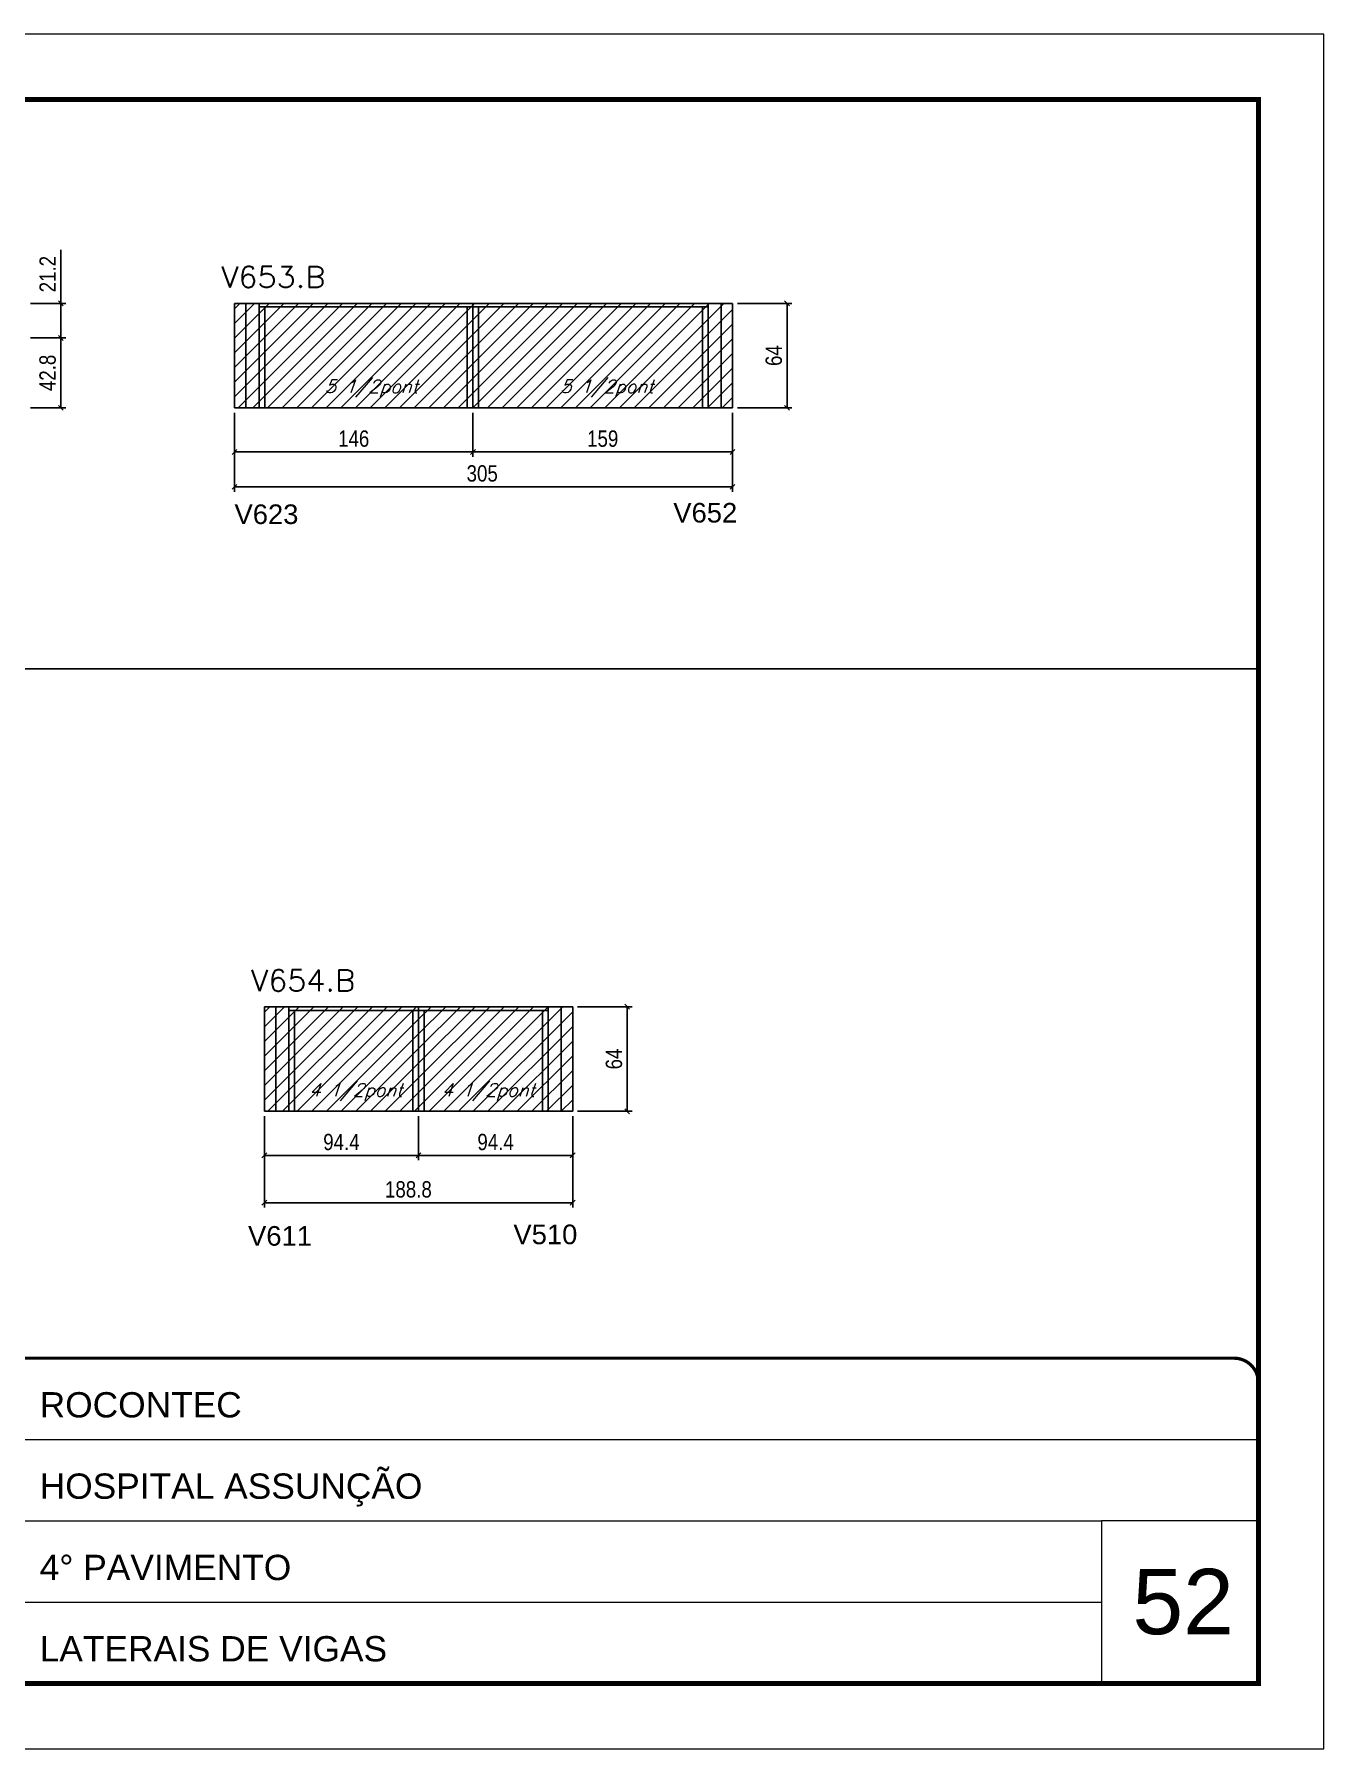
# Model space of a CAD drawing. Extents: x -20960 to -5926, y -2106 to 21915.
# Drawn here: x -6757 to -5967, y 7082 to 8132 of the extents above; entities that cross this region are included whole.
import ezdxf

# ---------------------------------------------------------------- set-up
doc = ezdxf.new("R2010")
doc.units = 0
doc.linetypes.add('CONTINUO', pattern=[0])
doc.linetypes.add('DASHED', pattern=[0.75, 0.5, -0.25])
for name, color, linetype in [('5', 5, 'Continuous'), ('COTA', 241, 'Continuous'), ('Painéis', 200, 'Continuous'), ('Reaproveitamento', 251, 'Continuous'), ('SARR_2.2x7', 40, 'Continuous'), ('SARR_3.5x7', 81, 'Continuous'), ('texto', 7, 'Continuous')]:
    doc.layers.add(name, color=color, linetype=linetype)
for name, color, linetype, lineweight in [('CARIMBO', 255, 'Continuous', 9), ('Folhas', 255, 'Continuous', 9), ('SARRAFO DE PRESSAO', 251, 'DASHED', 9), ('Texto Seção', 7, 'Continuous', 15)]:
    doc.layers.add(name, color=color, linetype=linetype, lineweight=lineweight)
doc.styles.add('ARIAL', font='arial.ttf')
doc.styles.add('COTA TECNICA', font='techl___.ttf', dxfattribs={"height": 10})
doc.styles.add('REGUA-120', font='ROMANS.shx', dxfattribs={"height": 15})
doc.styles.add('Romans', font='romans.shx')
doc.styles.get("Standard").update_dxf_attribs({"font": 'arial.ttf'})
doc.dimstyles.new('PAINEL', dxfattribs={"dimtxt": 10, "dimasz": 3, "dimexe": 3, "dimexo": 3, "dimgap": 3, "dimtad": 1, "dimdec": 1, "dimzin": 12, "dimdsep": 46, "dimtxsty": 'COTA TECNICA', "dimblk1": 'OBLIQUE', "dimblk2": 'OBLIQUE', "dimsah": 1, "dimcen": 0.9, "dimclrd": 4, "dimclre": 4, "dimclrt": 240, "dimadec": 1, "dimazin": 3, "dimtfac": 1, "dimtdec": 1, "dimtmove": 0, "dimatfit": 3, "dimfxl": 1, "dimtolj": 1, "dimtzin": 12, "dimarcsym": 0})
pattern_1 = [(45, (12456.408, 10028.157), (-4.490128, 4.490128), [])]

# ---------------------------------------------------------------- blocks, each defined once
blk = doc.blocks.new('9999999999')
at = {"color": 30, "linetype": 'CONTINUO'}
for p, q in [((98564.6, 34379.6), (99584, 34379.6)), ((98564.6, 34329.8), (99488, 34329.8)), ((99584, 34329.8), (99488, 34329.8)), ((99488, 34329.8), (99488, 34230.2)), ((98564.6, 34280), (99488, 34280))]:
    blk.add_line(p, q, dxfattribs=at)
at = {"color": 30, "linetype": 'CONTINUO', "const_width": 2}
blk.add_lwpolyline([(99584, 34230.2), (99584, 34414.4, 0.414214), (99569, 34429.4), (98229, 34429.4, 0.414214), (98214, 34414.4), (98214, 34245.2, 0.414214), (98229, 34230.2), (99584, 34230.2)], format="xyb", dxfattribs=at)
at = {"layer": 'Folhas'}
blk.add_lwpolyline([(98139, 34190.2), (99624, 34190.2), (99624, 35240.2), (98139, 35240.2)], close=True, dxfattribs=at)
at = {"layer": 'Folhas', "color": 30, "const_width": 3}
blk.add_lwpolyline([(98214, 34230.2), (99584, 34230.2), (99584, 35200.2), (98214, 35200.2)], close=True, dxfattribs=at)
at = {"color": 7, "linetype": 'Continuous', "ltscale": 5, "style": 'ARIAL'}
for s, height, p in [('ROCONTEC', 15.48, (98837.7, 34393.1)), ('HOSPITAL ASSUNÇÃO', 15.483, (98837.7, 34343.3)), ('4° PAVIMENTO', 15.483, (98837.7, 34293.5)), ('LATERAIS DE VIGAS', 15.483, (98837.7, 34243.7))]:
    blk.add_text(s, height=height, dxfattribs=at).set_placement(p)
blk = doc.blocks.new('_Oblique')
at = {"color": 0, "linetype": 'ByBlock', "lineweight": -2}
blk.add_line((-0.5, -0.5), (0.5, 0.5), dxfattribs=at)
blk = doc.blocks.new('*D1887')
at = {"layer": 'COTA', "color": 4, "lineweight": -2, "ltscale": 25, "transparency": 16777216}
for p, q in [((-6615.7, 7469.9), (-6615.7, 7442.9)), ((-6521.3, 7469.9), (-6521.3, 7442.9)), ((-6615.7, 7445.9), (-6521.3, 7445.9))]:
    blk.add_line(p, q, dxfattribs=at)
at = {"layer": 'Defpoints', "color": 0, "ltscale": 25, "transparency": 16777216}
for p in [(-6615.7, 7472.9), (-6521.3, 7472.9), (-6521.3, 7445.9)]:
    blk.add_point(p, dxfattribs=at)
at = {"layer": 'COTA', "color": 4, "lineweight": -2, "ltscale": 25, "transparency": 16777216, "xscale": 3, "yscale": 3, "zscale": 3, "rotation": 180}
blk.add_blockref('_Oblique', (-6615.7, 7445.9), dxfattribs=at)
at = {"layer": 'COTA', "color": 4, "lineweight": -2, "ltscale": 25, "transparency": 16777216, "xscale": 3, "yscale": 3, "zscale": 3}
blk.add_blockref('_Oblique', (-6521.3, 7445.9), dxfattribs=at)
at = {"layer": 'COTA', "color": 240, "ltscale": 25, "transparency": 16777216, "insert": (-6568.5, 7454), "char_height": 10, "attachment_point": 5, "style": 'COTA TECNICA'}
blk.add_mtext('\\A1;94.4', dxfattribs=at)
blk = doc.blocks.new('*D1888')
at = {"layer": 'COTA', "color": 4, "lineweight": -2, "ltscale": 25, "transparency": 16777216}
for p, q in [((-6521.3, 7469.9), (-6521.3, 7442.9)), ((-6426.9, 7469.9), (-6426.9, 7442.9)), ((-6521.3, 7445.9), (-6426.9, 7445.9))]:
    blk.add_line(p, q, dxfattribs=at)
at = {"layer": 'Defpoints', "color": 0, "ltscale": 25, "transparency": 16777216}
for p in [(-6521.3, 7472.9), (-6426.9, 7472.9), (-6426.9, 7445.9)]:
    blk.add_point(p, dxfattribs=at)
at = {"layer": 'COTA', "color": 4, "lineweight": -2, "ltscale": 25, "transparency": 16777216, "xscale": 3, "yscale": 3, "zscale": 3, "rotation": 180}
blk.add_blockref('_Oblique', (-6521.3, 7445.9), dxfattribs=at)
at = {"layer": 'COTA', "color": 4, "lineweight": -2, "ltscale": 25, "transparency": 16777216, "xscale": 3, "yscale": 3, "zscale": 3}
blk.add_blockref('_Oblique', (-6426.9, 7445.9), dxfattribs=at)
at = {"layer": 'COTA', "color": 240, "ltscale": 25, "transparency": 16777216, "insert": (-6474.1, 7454), "char_height": 10, "attachment_point": 5, "style": 'COTA TECNICA'}
blk.add_mtext('\\A1;94.4', dxfattribs=at)
blk = doc.blocks.new('*D1889')
at = {"layer": 'COTA', "color": 4, "lineweight": -2, "ltscale": 25, "transparency": 16777216}
for p, q in [((-6615.7, 7469.9), (-6615.7, 7413.9)), ((-6426.9, 7469.9), (-6426.9, 7413.9)), ((-6615.7, 7416.9), (-6426.9, 7416.9))]:
    blk.add_line(p, q, dxfattribs=at)
at = {"layer": 'Defpoints', "color": 0, "ltscale": 25, "transparency": 16777216}
for p in [(-6615.7, 7472.9), (-6426.9, 7472.9), (-6426.9, 7416.9)]:
    blk.add_point(p, dxfattribs=at)
at = {"layer": 'COTA', "color": 4, "lineweight": -2, "ltscale": 25, "transparency": 16777216, "xscale": 3, "yscale": 3, "zscale": 3, "rotation": 180}
blk.add_blockref('_Oblique', (-6615.7, 7416.9), dxfattribs=at)
at = {"layer": 'COTA', "color": 4, "lineweight": -2, "ltscale": 25, "transparency": 16777216, "xscale": 3, "yscale": 3, "zscale": 3}
blk.add_blockref('_Oblique', (-6426.9, 7416.9), dxfattribs=at)
at = {"layer": 'COTA', "color": 240, "ltscale": 25, "transparency": 16777216, "insert": (-6527.5, 7425), "char_height": 10, "attachment_point": 5, "style": 'COTA TECNICA'}
blk.add_mtext('\\A1;188.8', dxfattribs=at)
blk = doc.blocks.new('*D1890')
at = {"layer": 'COTA', "color": 4, "lineweight": -2, "ltscale": 25, "transparency": 16777216}
for p, q in [((-6423.9, 7536.9), (-6390.5, 7536.9)), ((-6393.5, 7536.9), (-6393.5, 7472.9)), ((-6423.9, 7472.9), (-6390.5, 7472.9))]:
    blk.add_line(p, q, dxfattribs=at)
at = {"layer": 'Defpoints', "color": 0, "ltscale": 25, "transparency": 16777216}
for p in [(-6426.9, 7536.9), (-6426.9, 7472.9), (-6393.5, 7472.9)]:
    blk.add_point(p, dxfattribs=at)
at = {"layer": 'COTA', "color": 4, "lineweight": -2, "ltscale": 25, "transparency": 16777216, "xscale": 3, "yscale": 3, "zscale": 3}
for p, rotation in [((-6393.5, 7536.9), 90), ((-6393.5, 7472.9), 270)]:
    blk.add_blockref('_Oblique', p, dxfattribs=dict(at, rotation=rotation))
at = {"layer": 'COTA', "color": 240, "ltscale": 25, "transparency": 16777216, "insert": (-6401.6, 7504.9), "char_height": 10, "attachment_point": 5, "rotation": 90, "style": 'COTA TECNICA'}
blk.add_mtext('\\A1;64', dxfattribs=at)
blk = doc.blocks.new('*D1893')
at = {"layer": 'COTA', "color": 4, "lineweight": -2, "ltscale": 25, "transparency": 16777216}
for p, q in [((-6758.9, 7946.5), (-6737.3, 7946.5)), ((-6740.3, 7903.7), (-6740.3, 7946.5)), ((-6758.9, 7903.7), (-6737.3, 7903.7))]:
    blk.add_line(p, q, dxfattribs=at)
at = {"layer": 'Defpoints', "color": 0, "ltscale": 25, "transparency": 16777216}
for p in [(-6761.9, 7946.5), (-6740.3, 7946.5), (-6761.9, 7903.7)]:
    blk.add_point(p, dxfattribs=at)
at = {"layer": 'COTA', "color": 4, "lineweight": -2, "ltscale": 25, "transparency": 16777216, "xscale": 3, "yscale": 3, "zscale": 3}
for p, rotation in [((-6740.3, 7946.5), 90), ((-6740.3, 7903.7), 270)]:
    blk.add_blockref('_Oblique', p, dxfattribs=dict(at, rotation=rotation))
at = {"layer": 'COTA', "color": 240, "ltscale": 25, "transparency": 16777216, "insert": (-6748.4, 7925.1), "char_height": 10, "attachment_point": 5, "rotation": 90, "style": 'COTA TECNICA'}
blk.add_mtext('\\A1;42.8', dxfattribs=at)
blk = doc.blocks.new('*D1894')
at = {"layer": 'COTA', "color": 4, "lineweight": -2, "ltscale": 25, "transparency": 16777216}
for p, q in [((-6634, 7900.7), (-6634, 7873.7)), ((-6488, 7900.7), (-6488, 7873.7)), ((-6634, 7876.7), (-6488, 7876.7))]:
    blk.add_line(p, q, dxfattribs=at)
at = {"layer": 'Defpoints', "color": 0, "ltscale": 25, "transparency": 16777216}
for p in [(-6634, 7903.7), (-6488, 7903.7), (-6488, 7876.7)]:
    blk.add_point(p, dxfattribs=at)
at = {"layer": 'COTA', "color": 4, "lineweight": -2, "ltscale": 25, "transparency": 16777216, "xscale": 3, "yscale": 3, "zscale": 3, "rotation": 180}
blk.add_blockref('_Oblique', (-6634, 7876.7), dxfattribs=at)
at = {"layer": 'COTA', "color": 4, "lineweight": -2, "ltscale": 25, "transparency": 16777216, "xscale": 3, "yscale": 3, "zscale": 3}
blk.add_blockref('_Oblique', (-6488, 7876.7), dxfattribs=at)
at = {"layer": 'COTA', "color": 240, "ltscale": 25, "transparency": 16777216, "insert": (-6561, 7884.8), "char_height": 10, "attachment_point": 5, "style": 'COTA TECNICA'}
blk.add_mtext('\\A1;146', dxfattribs=at)
blk = doc.blocks.new('*D1895')
at = {"layer": 'COTA', "color": 4, "lineweight": -2, "ltscale": 25, "transparency": 16777216}
for p, q in [((-6488, 7900.7), (-6488, 7873.7)), ((-6329, 7900.7), (-6329, 7873.7)), ((-6488, 7876.7), (-6329, 7876.7))]:
    blk.add_line(p, q, dxfattribs=at)
at = {"layer": 'Defpoints', "color": 0, "ltscale": 25, "transparency": 16777216}
for p in [(-6488, 7903.7), (-6329, 7903.7), (-6329, 7876.7)]:
    blk.add_point(p, dxfattribs=at)
at = {"layer": 'COTA', "color": 4, "lineweight": -2, "ltscale": 25, "transparency": 16777216, "xscale": 3, "yscale": 3, "zscale": 3, "rotation": 180}
blk.add_blockref('_Oblique', (-6488, 7876.7), dxfattribs=at)
at = {"layer": 'COTA', "color": 4, "lineweight": -2, "ltscale": 25, "transparency": 16777216, "xscale": 3, "yscale": 3, "zscale": 3}
blk.add_blockref('_Oblique', (-6329, 7876.7), dxfattribs=at)
at = {"layer": 'COTA', "color": 240, "ltscale": 25, "transparency": 16777216, "insert": (-6408.5, 7884.8), "char_height": 10, "attachment_point": 5, "style": 'COTA TECNICA'}
blk.add_mtext('\\A1;159', dxfattribs=at)
blk = doc.blocks.new('*D1896')
at = {"layer": 'COTA', "color": 4, "lineweight": -2, "ltscale": 25, "transparency": 16777216}
for p, q in [((-6634, 7900.7), (-6634, 7852.3)), ((-6329, 7900.7), (-6329, 7852.3)), ((-6634, 7855.3), (-6329, 7855.3))]:
    blk.add_line(p, q, dxfattribs=at)
at = {"layer": 'Defpoints', "color": 0, "ltscale": 25, "transparency": 16777216}
for p in [(-6634, 7903.7), (-6329, 7903.7), (-6329, 7855.3)]:
    blk.add_point(p, dxfattribs=at)
at = {"layer": 'COTA', "color": 4, "lineweight": -2, "ltscale": 25, "transparency": 16777216, "xscale": 3, "yscale": 3, "zscale": 3, "rotation": 180}
blk.add_blockref('_Oblique', (-6634, 7855.3), dxfattribs=at)
at = {"layer": 'COTA', "color": 4, "lineweight": -2, "ltscale": 25, "transparency": 16777216, "xscale": 3, "yscale": 3, "zscale": 3}
blk.add_blockref('_Oblique', (-6329, 7855.3), dxfattribs=at)
at = {"layer": 'COTA', "color": 240, "ltscale": 25, "transparency": 16777216, "insert": (-6482.3, 7863.5), "char_height": 10, "attachment_point": 5, "style": 'COTA TECNICA'}
blk.add_mtext('\\A1;305', dxfattribs=at)
blk = doc.blocks.new('*D1897')
at = {"layer": 'COTA', "color": 4, "lineweight": -2, "ltscale": 25, "transparency": 16777216}
for p, q in [((-6326, 7967.7), (-6292.6, 7967.7)), ((-6295.6, 7967.7), (-6295.6, 7903.7)), ((-6326, 7903.7), (-6292.6, 7903.7))]:
    blk.add_line(p, q, dxfattribs=at)
at = {"layer": 'Defpoints', "color": 0, "ltscale": 25, "transparency": 16777216}
for p in [(-6329, 7967.7), (-6329, 7903.7), (-6295.6, 7903.7)]:
    blk.add_point(p, dxfattribs=at)
at = {"layer": 'COTA', "color": 4, "lineweight": -2, "ltscale": 25, "transparency": 16777216, "xscale": 3, "yscale": 3, "zscale": 3}
for p, rotation in [((-6295.6, 7967.7), 90), ((-6295.6, 7903.7), 270)]:
    blk.add_blockref('_Oblique', p, dxfattribs=dict(at, rotation=rotation))
at = {"layer": 'COTA', "color": 240, "ltscale": 25, "transparency": 16777216, "insert": (-6303.7, 7935.7), "char_height": 10, "attachment_point": 5, "rotation": 90, "style": 'COTA TECNICA'}
blk.add_mtext('\\A1;64', dxfattribs=at)
blk = doc.blocks.new('*D1898')
at = {"layer": 'COTA', "color": 4, "lineweight": -2, "ltscale": 25, "transparency": 16777216}
for p, q in [((-6740.3, 7967.7), (-6740.3, 8000.4)), ((-6758.9, 7967.7), (-6737.3, 7967.7)), ((-6740.3, 7946.5), (-6740.3, 7967.7)), ((-6758.9, 7946.5), (-6737.3, 7946.5))]:
    blk.add_line(p, q, dxfattribs=at)
at = {"layer": 'Defpoints', "color": 0, "ltscale": 25, "transparency": 16777216}
for p in [(-6761.9, 7967.7), (-6740.3, 7967.7), (-6761.9, 7946.5)]:
    blk.add_point(p, dxfattribs=at)
at = {"layer": 'COTA', "color": 4, "lineweight": -2, "ltscale": 25, "transparency": 16777216, "xscale": 3, "yscale": 3, "zscale": 3}
for p, rotation in [((-6740.3, 7967.7), 90), ((-6740.3, 7946.5), 270)]:
    blk.add_blockref('_Oblique', p, dxfattribs=dict(at, rotation=rotation))
at = {"layer": 'COTA', "color": 240, "ltscale": 25, "transparency": 16777216, "insert": (-6748.4, 7985.6), "char_height": 10, "attachment_point": 5, "rotation": 90, "style": 'COTA TECNICA'}
blk.add_mtext('\\A1;21.2', dxfattribs=at)

msp = doc.modelspace()

# ---------------------------------------------------------------- hatches: boundary and pattern name
at = {"layer": 'Reaproveitamento', "linetype": 'ByBlock'}
h = msp.add_hatch(dxfattribs=at)
h.set_pattern_fill('ANSI31', color=256, scale=2)
h.set_pattern_definition(pattern_1)
h.paths.add_polyline_path([(-6633.97, 7967.7), (-6633.97, 7903.7), (-6487.97, 7903.7), (-6487.97, 7967.7)])
h = msp.add_hatch(dxfattribs=at)
h.set_pattern_fill('ANSI31', color=256, scale=2)
h.set_pattern_definition(pattern_1)
h.paths.add_polyline_path([(-6328.97, 7967.7), (-6487.97, 7967.7), (-6487.97, 7903.7), (-6328.97, 7903.7)])
h = msp.add_hatch(dxfattribs=at)
h.set_pattern_fill('ANSI31', color=256, scale=2)
h.set_pattern_definition(pattern_1)
h.paths.add_polyline_path([(-6521.27, 7536.87), (-6615.67, 7536.87), (-6615.67, 7472.87), (-6521.27, 7472.87)])
h = msp.add_hatch(dxfattribs=at)
h.set_pattern_fill('ANSI31', color=256, scale=2)
h.set_pattern_definition(pattern_1)
h.paths.add_polyline_path([(-6426.87, 7536.87), (-6521.27, 7536.87), (-6521.27, 7472.87), (-6426.87, 7472.87)])

# ---------------------------------------------------------------- linework, layer by layer
at = {"layer": 'COTA', "linetype": 'ByBlock'}
msp.add_line((-7377, 7743.85), (-6007, 7743.85), dxfattribs=at)
at = {"layer": 'Painéis', "ltscale": 25}
for p, q in [((-6328.97, 7967.7), (-6633.97, 7967.7)), ((-6633.97, 7967.7), (-6633.97, 7903.7)), ((-6487.97, 7903.7), (-6487.97, 7967.7)), ((-6328.97, 7903.7), (-6328.97, 7967.7)), ((-6633.97, 7903.7), (-6328.97, 7903.7)), ((-6426.87, 7536.87), (-6615.67, 7536.87)), ((-6615.67, 7536.87), (-6615.67, 7472.87)), ((-6521.27, 7472.87), (-6521.27, 7536.87)), ((-6426.87, 7472.87), (-6426.87, 7536.87)), ((-6615.67, 7472.87), (-6426.87, 7472.87))]:
    msp.add_line(p, q, dxfattribs=at)
at = {"layer": 'SARR_2.2x7', "linetype": 'Continuous'}
for p, q in [((-6626.97, 7967.7), (-6626.97, 7903.7)), ((-6618.97, 7965.5), (-6343.97, 7965.5)), ((-6335.97, 7903.7), (-6335.97, 7967.7)), ((-6608.67, 7536.87), (-6608.67, 7472.87)), ((-6600.67, 7534.67), (-6441.87, 7534.67)), ((-6433.87, 7472.87), (-6433.87, 7536.87))]:
    msp.add_line(p, q, dxfattribs=at)
at = {"layer": 'SARR_3.5x7'}
for p, q in [((-6618.97, 7967.7), (-6618.97, 7903.7)), ((-6615.47, 7965.5), (-6615.47, 7903.7)), ((-6491.47, 7965.5), (-6491.47, 7903.7)), ((-6484.47, 7965.5), (-6484.47, 7903.7)), ((-6347.47, 7965.5), (-6347.47, 7903.7)), ((-6343.97, 7967.7), (-6343.97, 7903.7)), ((-6600.67, 7536.87), (-6600.67, 7472.87)), ((-6597.17, 7534.67), (-6597.17, 7472.87)), ((-6524.77, 7534.67), (-6524.77, 7472.87)), ((-6517.77, 7534.67), (-6517.77, 7472.87)), ((-6445.37, 7534.67), (-6445.37, 7472.87)), ((-6441.87, 7536.87), (-6441.87, 7472.87))]:
    msp.add_line(p, q, dxfattribs=at)

# ---------------------------------------------------------------- block references
at = {"layer": 'SARRAFO DE PRESSAO', "color": 6, "linetype": 'ByBlock'}
msp.add_blockref('9999999999', (-105590.98, -27107.72), dxfattribs=at)

# ---------------------------------------------------------------- texts
at = {"layer": '5', "linetype": 'Continuous'}
for s, p in [('V623', (-6633.98, 7832.55)), ('V652', (-6365.28, 7833.47)), ('V611', (-6625.68, 7390.57)), ('V510', (-6463.18, 7391.48))]:
    msp.add_text(s, height=12, rotation=0.00004, dxfattribs=at).set_placement(p)
at = {"layer": 'CARIMBO', "style": 'ARIAL'}
msp.add_text('52', height=40, dxfattribs=at).set_placement((-6084.14, 7152.63))
at = {"layer": 'texto', "color": 2, "char_height": 8, "attachment_point": 5, "style": 'Romans'}
for s, insert in [('{\\Q19;\\C256;5 1/2pont}', (-6550.2, 7915.49)), ('{\\Q19;\\C256;5 1/2pont}', (-6406.01, 7915.49)), ('{\\Q19;\\C256;4 1/2pont}', (-6559.66, 7484.65)), ('{\\Q19;\\C256;4 1/2pont}', (-6478.6, 7484.65))]:
    msp.add_mtext(s, dxfattribs=dict(at, insert=insert))
at = {"layer": 'Texto Seção', "style": 'REGUA-120', "width": 1.05}
for s, p in [('V653.B', (-6642.15, 7977.37)), ('V654.B', (-6623.86, 7546.53))]:
    msp.add_text(s, height=13, dxfattribs=at).set_placement(p)

# ---------------------------------------------------------------- dimensions: what is measured, and where the dimension line sits
at = {"layer": 'COTA', "ltscale": 25}
for base, p1, p2, picture, middle in [((-6740.34, 7967.7), (-6761.86, 7946.5), (-6761.86, 7967.7), '*D1898', (-6748.39, 7985.56)), ((-6295.58, 7903.7), (-6328.97, 7967.7), (-6328.97, 7903.7), '*D1897', (-6303.68, 7935.7)), ((-6740.34, 7946.5), (-6761.86, 7903.7), (-6761.86, 7946.5), '*D1893', (-6748.43, 7925.1)), ((-6393.48, 7472.87), (-6426.87, 7536.87), (-6426.87, 7472.87), '*D1890', (-6401.58, 7504.87))]:
    dim = msp.add_linear_dim(base=base, p1=p1, p2=p2, angle=90, dimstyle='PAINEL', dxfattribs=at)
    dim.commit()
    dim.dimension.update_dxf_attribs({"geometry": picture, "text_midpoint": middle})
for base, p1, p2, picture, middle in [((-6487.97, 7876.69), (-6633.97, 7903.7), (-6487.97, 7903.7), '*D1894', (-6560.97, 7884.79)), ((-6328.97, 7876.69), (-6487.97, 7903.7), (-6328.97, 7903.7), '*D1895', (-6408.47, 7884.83)), ((-6521.27, 7445.85), (-6615.67, 7472.87), (-6521.27, 7472.87), '*D1887', (-6568.47, 7453.95)), ((-6426.87, 7445.85), (-6521.27, 7472.87), (-6426.87, 7472.87), '*D1888', (-6474.07, 7453.95))]:
    dim = msp.add_linear_dim(base=base, p1=p1, p2=p2, dimstyle='PAINEL', dxfattribs=at)
    dim.commit()
    dim.dimension.update_dxf_attribs({"geometry": picture, "text_midpoint": middle})
for base, p1, p2, picture, middle in [((-6328.97, 7855.27), (-6633.97, 7903.7), (-6328.97, 7903.7), '*D1896', (-6482.32, 7855.27)), ((-6426.87, 7416.88), (-6615.67, 7472.87), (-6426.87, 7472.87), '*D1889', (-6527.47, 7416.88))]:
    dim = msp.add_linear_dim(base=base, p1=p1, p2=p2, dimstyle='PAINEL', dxfattribs=at)
    dim.commit()
    dim.dimension.update_dxf_attribs({"geometry": picture, "text_midpoint": middle, "dimtype": 160})

doc.saveas('drawing.dxf')
